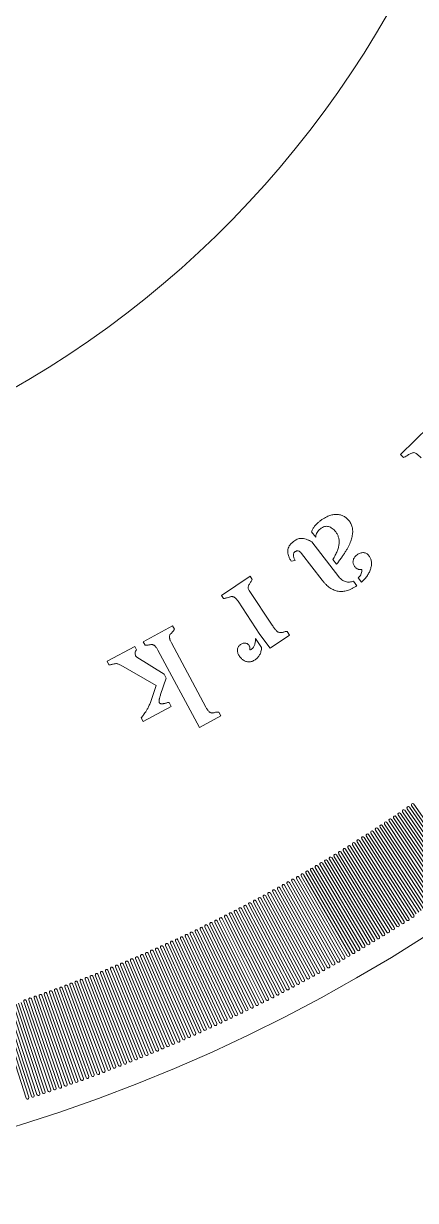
# Model space of a CAD drawing. Header units: millimetres. Extents: x -37.9 to 37.9, y -37.9 to 37.9.
# Drawn here: x 11.34 to 20.2, y -37.9 to -11.34 of the extents above; entities that cross this region are included whole.
import ezdxf

# ---------------------------------------------------------------- set-up
doc = ezdxf.new("R2010")
doc.units = ezdxf.units.MM

msp = doc.modelspace()

# ---------------------------------------------------------------- linework, layer by layer
at = {"color": 7, "linetype": 'Continuous', "lineweight": 15}
for p, q in [((19.856, -21.062), (20.508, -20.428)), ((19.923, -21.13), (19.856, -21.062)), ((17.941, -22.927), (17.847, -22.806)), ((17.854, -23.033), (18.467, -23.827)), ((18.089, -23.901), (17.624, -23.299)), ((17.48, -23.457), (17.388, -23.473)), ((18.414, -23.539), (18.331, -23.432)), ((15.809, -24.244), (16.46, -23.812)), ((16.46, -23.812), (16.507, -23.883)), ((18.979, -23.942), (18.904, -23.845)), ((16.439, -24.132), (16.958, -24.914)), ((18.793, -23.919), (18.873, -24.024)), ((15.857, -24.315), (15.809, -24.244)), ((16.682, -25.122), (16.187, -24.376)), ((14.043, -25.288), (14.705, -24.932)), ((14.705, -24.932), (14.746, -25.007)), ((16.581, -25.212), (16.719, -25.42)), ((16.911, -25.431), (16.682, -25.122)), ((17.349, -25.139), (16.911, -25.431)), ((17.294, -25.057), (17.349, -25.139)), ((13.224, -25.729), (13.849, -25.393)), ((13.849, -25.393), (13.89, -25.468)), ((14.084, -25.364), (14.043, -25.288)), ((15.314, -27.224), (14.375, -25.479)), ((14.678, -25.316), (15.457, -26.762)), ((13.267, -25.807), (13.224, -25.729)), ((13.898, -25.636), (14.515, -26.022)), ((14.333, -26.28), (13.533, -25.818)), ((14.515, -26.022), (14.561, -26.108)), ((14.255, -26.524), (14.333, -26.28)), ((14.561, -26.108), (14.435, -26.481)), ((14.675, -26.749), (14.043, -27.09)), ((14.627, -26.66), (14.675, -26.749)), ((14.043, -27.09), (13.998, -27.006)), ((15.799, -26.964), (15.314, -27.224)), ((15.752, -26.877), (15.799, -26.964)), ((21.353, -30.666), (20.16, -28.953)), ((19.805, -29.197), (20.977, -30.924)), ((21.031, -30.887), (19.856, -29.163)), ((19.907, -29.128), (21.084, -30.851)), ((21.138, -30.814), (19.958, -29.093)), ((20.009, -29.058), (21.192, -30.777)), ((21.246, -30.74), (20.059, -29.023)), ((20.11, -28.988), (21.299, -30.703)), ((19.396, -29.471), (20.543, -31.214)), ((20.597, -31.178), (19.447, -29.437)), ((19.498, -29.403), (20.652, -31.142)), ((20.706, -31.106), (19.55, -29.369)), ((19.601, -29.335), (20.76, -31.07)), ((20.814, -31.034), (19.652, -29.301)), ((19.703, -29.266), (20.869, -30.997)), ((20.923, -30.961), (19.754, -29.232)), ((18.982, -29.739), (20.105, -31.498)), ((20.16, -31.463), (19.034, -29.706)), ((19.086, -29.673), (20.215, -31.427)), ((20.27, -31.392), (19.138, -29.639)), ((19.189, -29.606), (20.324, -31.357)), ((20.379, -31.321), (19.241, -29.572)), ((19.293, -29.539), (20.434, -31.286)), ((20.488, -31.25), (19.344, -29.505)), ((18.565, -30.001), (19.663, -31.775)), ((19.719, -31.741), (18.618, -29.969)), ((18.67, -29.936), (19.774, -31.707)), ((19.829, -31.672), (18.722, -29.903)), ((18.774, -29.871), (19.885, -31.637)), ((19.94, -31.603), (18.826, -29.838)), ((18.878, -29.805), (19.995, -31.568)), ((20.05, -31.533), (18.93, -29.772)), ((18.145, -30.257), (19.218, -32.047)), ((19.274, -32.013), (18.197, -30.226)), ((18.25, -30.194), (19.329, -31.98)), ((19.385, -31.946), (18.303, -30.162)), ((18.355, -30.13), (19.441, -31.912)), ((19.497, -31.878), (18.408, -30.098)), ((18.46, -30.066), (19.552, -31.844)), ((19.608, -31.81), (18.513, -30.033)), ((18.712, -32.345), (17.667, -30.539)), ((17.72, -30.508), (18.768, -32.312)), ((18.825, -32.279), (17.774, -30.477)), ((17.827, -30.446), (18.881, -32.246)), ((18.937, -32.213), (17.88, -30.415)), ((17.933, -30.383), (18.993, -32.18)), ((19.05, -32.147), (17.986, -30.352)), ((18.039, -30.321), (19.106, -32.114)), ((19.162, -32.08), (18.092, -30.289)), ((17.185, -30.812), (18.202, -32.635)), ((18.258, -32.603), (17.239, -30.782)), ((17.293, -30.752), (18.315, -32.571)), ((18.372, -32.539), (17.346, -30.722)), ((17.4, -30.692), (18.429, -32.507)), ((18.486, -32.475), (17.453, -30.661)), ((17.507, -30.631), (18.542, -32.442)), ((18.599, -32.41), (17.56, -30.6)), ((17.614, -30.569), (18.655, -32.377)), ((17.687, -32.917), (16.699, -31.079)), ((16.753, -31.049), (17.744, -32.886)), ((17.802, -32.855), (16.807, -31.02)), ((16.862, -30.991), (17.859, -32.824)), ((17.916, -32.792), (16.916, -30.961)), ((16.97, -30.932), (17.973, -32.761)), ((18.03, -32.73), (17.024, -30.902)), ((17.078, -30.872), (18.088, -32.698)), ((18.145, -32.666), (17.131, -30.842)), ((16.209, -31.337), (17.168, -33.19)), ((17.225, -33.16), (16.264, -31.309)), ((16.318, -31.28), (17.283, -33.13)), ((17.341, -33.1), (16.373, -31.252)), ((16.427, -31.223), (17.399, -33.07)), ((17.456, -33.039), (16.482, -31.194)), ((16.536, -31.166), (17.514, -33.009)), ((17.572, -32.978), (16.59, -31.137)), ((16.645, -31.108), (17.629, -32.947)), ((16.644, -33.456), (15.715, -31.588)), ((15.77, -31.56), (16.702, -33.427)), ((16.761, -33.398), (15.825, -31.533)), ((15.88, -31.505), (16.819, -33.368)), ((16.877, -33.339), (15.935, -31.477)), ((15.99, -31.449), (16.935, -33.309)), ((16.993, -33.28), (16.045, -31.421)), ((16.099, -31.393), (17.052, -33.25)), ((17.11, -33.22), (16.154, -31.365)), ((16.058, -33.741), (15.161, -31.857)), ((15.217, -31.831), (16.116, -33.713)), ((16.175, -33.685), (15.272, -31.804)), ((15.328, -31.777), (16.234, -33.657)), ((16.293, -33.628), (15.383, -31.751)), ((15.438, -31.724), (16.351, -33.6)), ((16.41, -33.571), (15.494, -31.697)), ((15.549, -31.67), (16.469, -33.543)), ((16.527, -33.514), (15.604, -31.642)), ((15.659, -31.615), (16.586, -33.485)), ((14.547, -32.142), (15.407, -34.043)), ((15.466, -34.016), (14.603, -32.117)), ((14.659, -32.091), (15.526, -33.989)), ((15.585, -33.962), (14.715, -32.066)), ((14.771, -32.04), (15.644, -33.935)), ((15.703, -33.908), (14.827, -32.014)), ((14.882, -31.988), (15.763, -33.88)), ((15.822, -33.853), (14.938, -31.962)), ((14.994, -31.936), (15.881, -33.825)), ((15.94, -33.797), (15.05, -31.91)), ((15.105, -31.884), (15.999, -33.769)), ((13.983, -32.391), (14.81, -34.307)), ((14.87, -34.281), (14.04, -32.367)), ((14.096, -32.342), (14.93, -34.255)), ((14.99, -34.229), (14.153, -32.318)), ((14.209, -32.293), (15.05, -34.203)), ((15.109, -34.176), (14.266, -32.268)), ((14.322, -32.243), (15.169, -34.15)), ((15.228, -34.124), (14.378, -32.218)), ((14.434, -32.193), (15.288, -34.097)), ((15.347, -34.07), (14.49, -32.168)), ((14.149, -34.585), (13.359, -32.654)), ((13.416, -32.63), (14.209, -34.56)), ((14.27, -34.535), (13.473, -32.607)), ((13.53, -32.583), (14.33, -34.51)), ((14.39, -34.485), (13.587, -32.56)), ((13.643, -32.536), (14.45, -34.46)), ((14.51, -34.435), (13.7, -32.512)), ((13.757, -32.488), (14.571, -34.41)), ((14.631, -34.384), (13.814, -32.464)), ((13.87, -32.44), (14.691, -34.359)), ((14.751, -34.333), (13.927, -32.416)), ((13.422, -34.874), (12.672, -32.926)), ((12.73, -32.904), (13.483, -34.85)), ((13.543, -34.827), (12.787, -32.882)), ((12.844, -32.86), (13.604, -34.803)), ((13.665, -34.779), (12.902, -32.837)), ((12.959, -32.815), (13.726, -34.755)), ((13.786, -34.731), (13.016, -32.792)), ((13.074, -32.769), (13.847, -34.707)), ((13.907, -34.683), (13.131, -32.746)), ((13.188, -32.723), (13.968, -34.659)), ((14.028, -34.634), (13.245, -32.7)), ((13.302, -32.677), (14.089, -34.61)), ((11.922, -33.205), (12.627, -35.169)), ((12.688, -35.147), (11.98, -33.185)), ((12.038, -33.164), (12.75, -35.125)), ((12.811, -35.103), (12.096, -33.143)), ((12.153, -33.121), (12.872, -35.08)), ((12.933, -35.058), (12.211, -33.1)), ((12.269, -33.079), (12.995, -35.035)), ((13.056, -35.012), (12.327, -33.057)), ((12.384, -33.036), (13.117, -34.99)), ((13.178, -34.967), (12.442, -33.014)), ((12.5, -32.992), (13.239, -34.944)), ((13.3, -34.92), (12.557, -32.97)), ((12.615, -32.948), (13.361, -34.897)), ((11.826, -35.447), (11.166, -33.467)), ((11.224, -33.448), (11.888, -35.426)), ((11.95, -35.405), (11.282, -33.428)), ((11.341, -33.408), (12.011, -35.384)), ((12.073, -35.363), (11.399, -33.389)), ((11.457, -33.369), (12.135, -35.342)), ((12.196, -35.321), (11.515, -33.349)), ((11.574, -33.328), (12.258, -35.3)), ((12.32, -35.278), (11.632, -33.308)), ((11.69, -33.288), (12.381, -35.257)), ((12.443, -35.235), (11.748, -33.267)), ((11.806, -33.247), (12.504, -35.213)), ((12.566, -35.191), (11.864, -33.226)), ((10.756, -33.601), (11.392, -35.589)), ((11.454, -35.569), (10.814, -33.582)), ((10.873, -33.564), (11.516, -35.549)), ((11.578, -35.528), (10.932, -33.544)), ((10.99, -33.525), (11.64, -35.508)), ((11.702, -35.488), (11.049, -33.506)), ((11.107, -33.487), (11.764, -35.467))]:
    msp.add_line(p, q, dxfattribs=at)
msp.add_circle((0, 0), 37.9, dxfattribs=at)
for centre, radius, start, end in [((0, 0), 22.5, 272.5473, 267.4527), ((20.135, -28.971), 0.0308, 34.85, 214.75), ((19.729, -29.249), 0.0308, 34.05, 213.95), ((19.831, -29.18), 0.0308, 34.25, 214.15), ((19.932, -29.111), 0.0308, 34.45, 214.35), ((20.034, -29.041), 0.0308, 34.65, 214.55), ((19.421, -29.454), 0.0308, 33.45, 213.35), ((19.524, -29.386), 0.0308, 33.65, 213.55), ((19.627, -29.318), 0.0308, 33.85, 213.75), ((19.008, -29.722), 0.0308, 32.65, 212.55), ((19.112, -29.656), 0.0308, 32.85, 212.75), ((19.215, -29.589), 0.0308, 33.05, 212.95), ((19.318, -29.522), 0.0308, 33.25, 213.15), ((18.591, -29.985), 0.0308, 31.85, 211.75), ((18.696, -29.92), 0.0308, 32.05, 211.95), ((18.8, -29.854), 0.0308, 32.25, 212.15), ((18.904, -29.789), 0.0308, 32.45, 212.35), ((18.065, -30.305), 0.0308, 30.85, 210.75), ((18.171, -30.242), 0.0308, 31.05, 210.95), ((18.276, -30.178), 0.0308, 31.25, 211.15), ((18.382, -30.114), 0.0308, 31.45, 211.35), ((18.487, -30.05), 0.0308, 31.65, 211.55), ((17.64, -30.554), 0.0308, 30.05, 209.95), ((17.747, -30.492), 0.0308, 30.25, 210.15), ((17.853, -30.43), 0.0308, 30.45, 210.35), ((17.959, -30.368), 0.0308, 30.65, 210.55), ((17.212, -30.797), 0.0308, 29.25, 209.15), ((17.319, -30.737), 0.0308, 29.45, 209.35), ((17.427, -30.676), 0.0308, 29.65, 209.55), ((17.534, -30.615), 0.0308, 29.85, 209.75), ((16.672, -31.093), 0.0308, 28.25, 208.15), ((16.78, -31.035), 0.0308, 28.45, 208.35), ((16.889, -30.976), 0.0308, 28.65, 208.55), ((16.997, -30.917), 0.0308, 28.85, 208.75), ((17.104, -30.857), 0.0308, 29.05, 208.95), ((16.236, -31.323), 0.0308, 27.45, 207.35), ((16.345, -31.266), 0.0308, 27.65, 207.55), ((16.454, -31.209), 0.0308, 27.85, 207.75), ((16.563, -31.151), 0.0308, 28.05, 207.95), ((15.687, -31.601), 0.0308, 26.45, 206.35), ((15.797, -31.546), 0.0308, 26.65, 206.55), ((15.907, -31.491), 0.0308, 26.85, 206.75), ((16.017, -31.435), 0.0308, 27.05, 206.95), ((16.127, -31.379), 0.0308, 27.25, 207.15), ((19.912, -31.62), 0.0326, 212.15, 32.25), ((20.022, -31.55), 0.0326, 212.35, 32.45), ((20.132, -31.48), 0.0326, 212.55, 32.65), ((15.133, -31.87), 0.0308, 25.45, 205.35), ((15.244, -31.817), 0.0308, 25.65, 205.55), ((15.355, -31.764), 0.0308, 25.85, 205.75), ((15.466, -31.71), 0.0308, 26.05, 205.95), ((15.577, -31.656), 0.0308, 26.25, 206.15), ((19.58, -31.827), 0.0326, 211.55, 31.65), ((19.691, -31.758), 0.0326, 211.75, 31.85), ((19.802, -31.689), 0.0326, 211.95, 32.05), ((14.575, -32.13), 0.0308, 24.45, 204.35), ((14.687, -32.079), 0.0308, 24.65, 204.55), ((14.799, -32.027), 0.0308, 24.85, 204.75), ((14.91, -31.975), 0.0308, 25.05, 204.95), ((15.022, -31.923), 0.0308, 25.25, 205.15), ((19.134, -32.097), 0.0326, 210.75, 30.85), ((19.246, -32.03), 0.0326, 210.95, 31.05), ((19.357, -31.963), 0.0326, 211.15, 31.25), ((19.469, -31.895), 0.0326, 211.35, 31.45), ((13.899, -32.428), 0.0308, 23.25, 203.15), ((14.012, -32.379), 0.0308, 23.45, 203.35), ((14.125, -32.33), 0.0308, 23.65, 203.55), ((14.237, -32.28), 0.0308, 23.85, 203.75), ((14.35, -32.231), 0.0308, 24.05, 203.95), ((14.462, -32.18), 0.0308, 24.25, 204.15), ((18.684, -32.361), 0.0326, 209.95, 30.05), ((18.797, -32.296), 0.0326, 210.15, 30.25), ((18.909, -32.23), 0.0326, 210.35, 30.45), ((19.022, -32.164), 0.0326, 210.55, 30.65), ((13.331, -32.665), 0.0308, 22.25, 202.15), ((13.444, -32.619), 0.0308, 22.45, 202.35), ((13.558, -32.572), 0.0308, 22.65, 202.55), ((13.672, -32.524), 0.0308, 22.85, 202.75), ((13.785, -32.476), 0.0308, 23.05, 202.95), ((18.116, -32.682), 0.0326, 208.95, 29.05), ((18.23, -32.619), 0.0326, 209.15, 29.25), ((18.344, -32.555), 0.0326, 209.35, 29.45), ((18.457, -32.491), 0.0326, 209.55, 29.65), ((18.571, -32.426), 0.0326, 209.75, 29.85), ((12.644, -32.937), 0.0308, 21.05, 200.95), ((12.758, -32.893), 0.0308, 21.25, 201.15), ((12.873, -32.848), 0.0308, 21.45, 201.35), ((12.988, -32.803), 0.0308, 21.65, 201.55), ((13.102, -32.758), 0.0308, 21.85, 201.75), ((13.216, -32.712), 0.0308, 22.05, 201.95), ((17.658, -32.932), 0.0326, 208.15, 28.25), ((17.773, -32.87), 0.0326, 208.35, 28.45), ((17.887, -32.808), 0.0326, 208.55, 28.65), ((18.002, -32.745), 0.0326, 208.75, 28.85), ((11.835, -33.237), 0.0308, 19.65, 199.55), ((11.951, -33.195), 0.0308, 19.85, 199.75), ((12.067, -33.153), 0.0308, 20.05, 199.95), ((12.182, -33.111), 0.0308, 20.25, 200.15), ((12.298, -33.068), 0.0308, 20.45, 200.35), ((12.413, -33.025), 0.0308, 20.65, 200.55), ((12.528, -32.981), 0.0308, 20.85, 200.75), ((17.196, -33.175), 0.0326, 207.35, 27.45), ((17.312, -33.115), 0.0326, 207.55, 27.65), ((17.428, -33.054), 0.0326, 207.75, 27.85), ((17.543, -32.993), 0.0326, 207.95, 28.05), ((11.37, -33.399), 0.0308, 18.85, 198.75), ((11.486, -33.359), 0.0308, 19.05, 198.95), ((11.603, -33.318), 0.0308, 19.25, 199.15), ((11.719, -33.278), 0.0308, 19.45, 199.35), ((16.615, -33.47), 0.0326, 206.35, 26.45), ((16.732, -33.412), 0.0326, 206.55, 26.65), ((16.848, -33.354), 0.0326, 206.75, 26.85), ((16.964, -33.295), 0.0326, 206.95, 27.05), ((17.081, -33.235), 0.0326, 207.15, 27.25), ((16.146, -33.699), 0.0326, 205.55, 25.65), ((16.263, -33.643), 0.0326, 205.75, 25.85), ((16.381, -33.586), 0.0326, 205.95, 26.05), ((16.498, -33.528), 0.0326, 206.15, 26.25), ((15.555, -33.976), 0.0326, 204.55, 24.65), ((15.674, -33.921), 0.0326, 204.75, 24.85), ((15.792, -33.866), 0.0326, 204.95, 25.05), ((15.91, -33.811), 0.0326, 205.15, 25.25), ((16.028, -33.755), 0.0326, 205.35, 25.45), ((14.96, -34.242), 0.0326, 203.55, 23.65), ((15.079, -34.19), 0.0326, 203.75, 23.85), ((15.199, -34.137), 0.0326, 203.95, 24.05), ((15.318, -34.084), 0.0326, 204.15, 24.25), ((15.437, -34.03), 0.0326, 204.35, 24.45), ((14.36, -34.498), 0.0326, 202.55, 22.65), ((14.48, -34.448), 0.0326, 202.75, 22.85), ((14.601, -34.397), 0.0326, 202.95, 23.05), ((14.721, -34.346), 0.0326, 203.15, 23.25), ((14.84, -34.294), 0.0326, 203.35, 23.45), ((13.634, -34.791), 0.0326, 201.35, 21.45), ((13.756, -34.743), 0.0326, 201.55, 21.65), ((13.877, -34.695), 0.0326, 201.75, 21.85), ((13.998, -34.646), 0.0326, 201.95, 22.05), ((14.119, -34.597), 0.0326, 202.15, 22.25), ((14.24, -34.548), 0.0326, 202.35, 22.45), ((12.903, -35.069), 0.0326, 200.15, 20.25), ((13.025, -35.024), 0.0326, 200.35, 20.45), ((13.147, -34.978), 0.0326, 200.55, 20.65), ((13.269, -34.932), 0.0326, 200.75, 20.85), ((13.391, -34.885), 0.0326, 200.95, 21.05), ((13.513, -34.839), 0.0326, 201.15, 21.25), ((12.166, -35.332), 0.0326, 198.95, 19.05), ((12.289, -35.289), 0.0326, 199.15, 19.25), ((12.412, -35.246), 0.0326, 199.35, 19.45), ((12.535, -35.202), 0.0326, 199.55, 19.65), ((12.658, -35.158), 0.0326, 199.75, 19.85), ((12.78, -35.114), 0.0326, 199.95, 20.05), ((11.423, -35.579), 0.0326, 197.75, 17.85), ((11.547, -35.539), 0.0326, 197.95, 18.05), ((11.671, -35.498), 0.0326, 198.15, 18.25), ((11.795, -35.457), 0.0326, 198.35, 18.45), ((11.919, -35.416), 0.0326, 198.55, 18.65), ((12.042, -35.374), 0.0326, 198.75, 18.85)]:
    msp.add_arc(centre, radius, start, end, dxfattribs=at)
for points, knots in [([(20.325, -21.14), (20.314, -21.128), (20.292, -21.106), (20.261, -21.077), (20.236, -21.055), (20.211, -21.036), (20.182, -21.021), (20.146, -21.02), (20.111, -21.029), (20.077, -21.045), (20.041, -21.066), (20.004, -21.09), (19.965, -21.114), (19.937, -21.125), (19.923, -21.13)], [0, 0, 0, 0, 0.108415, 0.19675, 0.268006, 0.319589, 0.397738, 0.468929, 0.543057, 0.624399, 0.712178, 0.807107, 0.903072, 1, 1, 1, 1]), ([(17.847, -22.806), (17.857, -22.784), (17.876, -22.74), (17.916, -22.68), (17.966, -22.625), (18.022, -22.576), (18.081, -22.534), (18.136, -22.497), (18.189, -22.469), (18.238, -22.447), (18.285, -22.433), (18.33, -22.423), (18.374, -22.417), (18.403, -22.417), (18.417, -22.417)], [0, 0, 0, 0, 0.098689, 0.197441, 0.298048, 0.40288, 0.505013, 0.597173, 0.678733, 0.751245, 0.817683, 0.881307, 0.941855, 1, 1, 1, 1]), ([(18.417, -22.417), (18.431, -22.418), (18.458, -22.419), (18.499, -22.426), (18.537, -22.438), (18.573, -22.454), (18.608, -22.474), (18.64, -22.499), (18.67, -22.527), (18.688, -22.549), (18.697, -22.56)], [0, 0, 0, 0, 0.129507, 0.253347, 0.37598, 0.496288, 0.617409, 0.74104, 0.866703, 1, 1, 1, 1]), ([(18.697, -22.56), (18.706, -22.572), (18.724, -22.597), (18.744, -22.636), (18.76, -22.678), (18.771, -22.721), (18.777, -22.767), (18.778, -22.814), (18.774, -22.863), (18.765, -22.915), (18.752, -22.968), (18.733, -23.023), (18.71, -23.08), (18.682, -23.139), (18.649, -23.201), (18.611, -23.263), (18.568, -23.329), (18.537, -23.372), (18.521, -23.394)], [0, 0, 0, 0, 0.049019, 0.097573, 0.145877, 0.19459, 0.244283, 0.295698, 0.349873, 0.406255, 0.466286, 0.529799, 0.597087, 0.668624, 0.744631, 0.824852, 0.910083, 1, 1, 1, 1]), ([(18.393, -22.807), (18.381, -22.793), (18.358, -22.764), (18.317, -22.73), (18.274, -22.704), (18.229, -22.688), (18.183, -22.682), (18.136, -22.688), (18.09, -22.708), (18.045, -22.736), (18.005, -22.774), (17.973, -22.819), (17.95, -22.871), (17.944, -22.908), (17.941, -22.927)], [0, 0, 0, 0, 0.092058, 0.176608, 0.255184, 0.330319, 0.403836, 0.476682, 0.555337, 0.642125, 0.731856, 0.81845, 0.907277, 1, 1, 1, 1]), ([(18.331, -23.432), (18.341, -23.416), (18.36, -23.385), (18.385, -23.338), (18.408, -23.293), (18.427, -23.248), (18.443, -23.205), (18.455, -23.163), (18.464, -23.122), (18.47, -23.082), (18.472, -23.044), (18.471, -23.006), (18.466, -22.97), (18.458, -22.935), (18.447, -22.901), (18.433, -22.868), (18.415, -22.837), (18.4, -22.817), (18.393, -22.807)], [0, 0, 0, 0, 0.083638, 0.162562, 0.238242, 0.30959, 0.378036, 0.443356, 0.505546, 0.565425, 0.622618, 0.677617, 0.73235, 0.785013, 0.838303, 0.891371, 0.945132, 1, 1, 1, 1]), ([(17.388, -23.473), (17.375, -23.452), (17.351, -23.411), (17.327, -23.348), (17.311, -23.289), (17.308, -23.232), (17.318, -23.177), (17.343, -23.124), (17.383, -23.074), (17.418, -23.046), (17.436, -23.03)], [0, 0, 0, 0, 0.148382, 0.2818, 0.401831, 0.512805, 0.620736, 0.732709, 0.857899, 1, 1, 1, 1]), ([(17.436, -23.03), (17.451, -23.019), (17.479, -22.998), (17.523, -22.975), (17.564, -22.96), (17.59, -22.958), (17.603, -22.957)], [0, 0, 0, 0, 0.302837, 0.566695, 0.796575, 1, 1, 1, 1]), ([(17.603, -22.957), (17.623, -22.957), (17.664, -22.959), (17.726, -22.974), (17.79, -22.999), (17.832, -23.021), (17.854, -23.033)], [0, 0, 0, 0, 0.226496, 0.463691, 0.721127, 1, 1, 1, 1]), ([(17.47, -23.261), (17.465, -23.265), (17.454, -23.274), (17.444, -23.293), (17.437, -23.314), (17.437, -23.338), (17.44, -23.364), (17.45, -23.393), (17.462, -23.425), (17.473, -23.446), (17.48, -23.457)], [0, 0, 0, 0, 0.099415, 0.194347, 0.294585, 0.401784, 0.523287, 0.663064, 0.821351, 1, 1, 1, 1]), ([(17.624, -23.299), (17.618, -23.291), (17.606, -23.277), (17.587, -23.26), (17.567, -23.248), (17.548, -23.239), (17.528, -23.237), (17.508, -23.24), (17.488, -23.248), (17.476, -23.256), (17.47, -23.261)], [0, 0, 0, 0, 0.161586, 0.304234, 0.429269, 0.543466, 0.650024, 0.756878, 0.87354, 1, 1, 1, 1]), ([(18.82, -23.587), (18.813, -23.577), (18.8, -23.557), (18.788, -23.523), (18.783, -23.489), (18.787, -23.454), (18.798, -23.419), (18.817, -23.386), (18.843, -23.355), (18.875, -23.327), (18.911, -23.303), (18.948, -23.286), (18.985, -23.277), (19.022, -23.277), (19.058, -23.283), (19.09, -23.297), (19.12, -23.319), (19.145, -23.347), (19.166, -23.378), (19.184, -23.411), (19.195, -23.446), (19.202, -23.482), (19.204, -23.518), (19.203, -23.556), (19.197, -23.595), (19.19, -23.62), (19.186, -23.633)], [0, 0, 0, 0, 0.040873, 0.079405, 0.116941, 0.155415, 0.195614, 0.237044, 0.28158, 0.330165, 0.379285, 0.423566, 0.465622, 0.506046, 0.545579, 0.584408, 0.623667, 0.665454, 0.707938, 0.74933, 0.789695, 0.829852, 0.87036, 0.911875, 0.954981, 1, 1, 1, 1]), ([(18.521, -23.394), (18.503, -23.419), (18.468, -23.468), (18.432, -23.516), (18.414, -23.539)], [0, 0, 0, 0, 0.514941, 1, 1, 1, 1]), ([(18.985, -23.655), (18.978, -23.657), (18.963, -23.66), (18.941, -23.661), (18.919, -23.659), (18.898, -23.652), (18.877, -23.641), (18.858, -23.626), (18.838, -23.609), (18.827, -23.594), (18.82, -23.587)], [0, 0, 0, 0, 0.120887, 0.234207, 0.348113, 0.461879, 0.583393, 0.711202, 0.848281, 1, 1, 1, 1]), ([(19.186, -23.633), (19.176, -23.661), (19.157, -23.717), (19.111, -23.796), (19.052, -23.872), (19.004, -23.918), (18.979, -23.942)], [0, 0, 0, 0, 0.2322589, 0.4728523, 0.7265837, 1, 1, 1, 1]), ([(16.507, -23.883), (16.502, -23.894), (16.491, -23.916), (16.471, -23.945), (16.449, -23.973), (16.439, -23.994), (16.433, -24.004)], [0, 0, 0, 0, 0.255596, 0.511617, 0.759262, 1, 1, 1, 1]), ([(18.873, -24.024), (18.855, -24.036), (18.819, -24.06), (18.764, -24.09), (18.71, -24.114), (18.657, -24.133), (18.604, -24.146), (18.553, -24.153), (18.502, -24.154), (18.452, -24.149), (18.403, -24.139), (18.356, -24.122), (18.309, -24.1), (18.262, -24.072), (18.218, -24.037), (18.173, -23.998), (18.13, -23.952), (18.103, -23.919), (18.089, -23.901)], [0, 0, 0, 0, 0.073621, 0.143507, 0.208878, 0.271583, 0.330915, 0.388428, 0.4444, 0.499554, 0.555167, 0.610956, 0.668173, 0.727951, 0.790735, 0.856418, 0.926163, 1, 1, 1, 1]), ([(18.467, -23.827), (18.477, -23.839), (18.497, -23.864), (18.533, -23.893), (18.572, -23.917), (18.614, -23.933), (18.658, -23.943), (18.703, -23.943), (18.748, -23.936), (18.778, -23.925), (18.793, -23.919)], [0, 0, 0, 0, 0.132691, 0.257281, 0.379467, 0.5018, 0.62355, 0.744046, 0.868713, 1, 1, 1, 1]), ([(18.904, -23.845), (18.919, -23.83), (18.946, -23.802), (18.974, -23.755), (18.988, -23.704), (18.986, -23.671), (18.985, -23.655)], [0, 0, 0, 0, 0.284905, 0.538286, 0.769787, 1, 1, 1, 1]), ([(16.433, -24.004), (16.428, -24.015), (16.418, -24.035), (16.415, -24.069), (16.421, -24.102), (16.433, -24.122), (16.439, -24.132)], [0, 0, 0, 0, 0.259492, 0.497197, 0.738025, 1, 1, 1, 1]), ([(15.982, -24.284), (15.969, -24.289), (15.945, -24.296), (15.91, -24.305), (15.882, -24.312), (15.864, -24.314), (15.857, -24.315)], [0, 0, 0, 0, 0.318538, 0.591639, 0.819757, 1, 1, 1, 1]), ([(16.031, -24.271), (16.023, -24.273), (16.006, -24.276), (15.99, -24.281), (15.982, -24.284)], [0, 0, 0, 0, 0.488139, 1, 1, 1, 1]), ([(16.187, -24.376), (16.18, -24.366), (16.168, -24.348), (16.148, -24.324), (16.128, -24.305), (16.109, -24.289), (16.089, -24.278), (16.07, -24.271), (16.05, -24.268), (16.038, -24.27), (16.031, -24.271)], [0, 0, 0, 0, 0.174761, 0.330792, 0.469013, 0.594516, 0.705858, 0.808122, 0.905396, 1, 1, 1, 1]), ([(16.958, -24.914), (16.966, -24.926), (16.982, -24.949), (17.004, -24.981), (17.025, -25.008), (17.045, -25.03), (17.061, -25.049), (17.076, -25.062), (17.089, -25.072), (17.111, -25.08), (17.139, -25.081), (17.174, -25.081), (17.205, -25.074), (17.235, -25.065), (17.264, -25.056), (17.285, -25.057), (17.294, -25.057)], [0, 0, 0, 0, 0.106235, 0.199707, 0.282777, 0.353976, 0.413575, 0.462628, 0.500716, 0.530286, 0.624305, 0.703981, 0.779321, 0.854908, 0.929619, 1, 1, 1, 1]), ([(14.652, -25.126), (14.649, -25.132), (14.642, -25.143), (14.637, -25.162), (14.636, -25.183), (14.637, -25.206), (14.643, -25.231), (14.651, -25.258), (14.663, -25.286), (14.673, -25.306), (14.678, -25.316)], [0, 0, 0, 0, 0.094303, 0.191395, 0.294676, 0.40752, 0.534873, 0.672808, 0.828552, 1, 1, 1, 1]), ([(14.746, -25.007), (14.74, -25.021), (14.728, -25.046), (14.7, -25.075), (14.672, -25.098), (14.658, -25.117), (14.652, -25.126)], [0, 0, 0, 0, 0.284641, 0.542048, 0.77926, 1, 1, 1, 1]), ([(16.489, -25.46), (16.496, -25.455), (16.511, -25.443), (16.529, -25.421), (16.546, -25.396), (16.558, -25.366), (16.568, -25.333), (16.576, -25.296), (16.58, -25.255), (16.581, -25.227), (16.581, -25.212)], [0, 0, 0, 0, 0.101532, 0.20418, 0.311515, 0.427774, 0.553474, 0.690536, 0.837769, 1, 1, 1, 1]), ([(13.89, -25.468), (13.883, -25.48), (13.868, -25.501), (13.858, -25.537), (13.858, -25.574), (13.866, -25.596), (13.871, -25.607)], [0, 0, 0, 0, 0.275681, 0.522849, 0.757153, 1, 1, 1, 1]), ([(14.188, -25.358), (14.178, -25.359), (14.158, -25.363), (14.13, -25.365), (14.105, -25.366), (14.091, -25.365), (14.084, -25.364)], [0, 0, 0, 0, 0.309591, 0.575035, 0.807625, 1, 1, 1, 1]), ([(14.233, -25.352), (14.226, -25.352), (14.211, -25.353), (14.196, -25.356), (14.188, -25.358)], [0, 0, 0, 0, 0.481433, 1, 1, 1, 1]), ([(14.375, -25.479), (14.369, -25.469), (14.358, -25.449), (14.34, -25.423), (14.323, -25.401), (14.305, -25.382), (14.287, -25.368), (14.269, -25.358), (14.251, -25.352), (14.239, -25.352), (14.233, -25.352)], [0, 0, 0, 0, 0.177205, 0.336101, 0.47761, 0.603085, 0.717669, 0.818489, 0.911017, 1, 1, 1, 1]), ([(16.295, -25.698), (16.288, -25.693), (16.273, -25.681), (16.252, -25.659), (16.23, -25.633), (16.209, -25.603), (16.19, -25.571), (16.177, -25.536), (16.171, -25.5), (16.172, -25.465), (16.179, -25.43), (16.193, -25.4), (16.213, -25.372), (16.231, -25.359), (16.24, -25.352)], [0, 0, 0, 0, 0.0657745, 0.1394033, 0.2216375, 0.3138439, 0.4075886, 0.496045, 0.5825932, 0.6703662, 0.7564069, 0.8375437, 0.9168636, 1, 1, 1, 1]), ([(16.24, -25.352), (16.25, -25.346), (16.268, -25.335), (16.297, -25.324), (16.325, -25.318), (16.352, -25.319), (16.377, -25.324), (16.4, -25.333), (16.419, -25.348), (16.434, -25.367), (16.446, -25.389), (16.453, -25.415), (16.456, -25.443), (16.454, -25.462), (16.453, -25.472)], [0, 0, 0, 0, 0.103678, 0.198406, 0.284278, 0.366847, 0.445202, 0.517798, 0.590334, 0.664705, 0.741193, 0.820978, 0.906938, 1, 1, 1, 1]), ([(16.453, -25.472), (16.459, -25.472), (16.472, -25.471), (16.483, -25.464), (16.489, -25.46)], [0, 0, 0, 0, 0.468725, 1, 1, 1, 1]), ([(16.719, -25.42), (16.717, -25.435), (16.714, -25.465), (16.705, -25.508), (16.692, -25.547), (16.675, -25.584), (16.656, -25.617), (16.632, -25.646), (16.606, -25.673), (16.585, -25.688), (16.575, -25.695)], [0, 0, 0, 0, 0.14428, 0.279816, 0.408391, 0.531032, 0.650568, 0.767097, 0.882939, 1, 1, 1, 1]), ([(13.871, -25.607), (13.875, -25.613), (13.882, -25.624), (13.893, -25.632), (13.898, -25.636)], [0, 0, 0, 0, 0.510568, 1, 1, 1, 1]), ([(16.575, -25.695), (16.563, -25.702), (16.54, -25.716), (16.504, -25.732), (16.468, -25.742), (16.432, -25.745), (16.397, -25.742), (16.362, -25.734), (16.327, -25.719), (16.306, -25.705), (16.295, -25.698)], [0, 0, 0, 0, 0.140535, 0.269554, 0.392225, 0.511175, 0.626796, 0.745185, 0.868532, 1, 1, 1, 1]), ([(13.533, -25.818), (13.522, -25.812), (13.501, -25.8), (13.469, -25.788), (13.439, -25.782), (13.405, -25.785), (13.369, -25.793), (13.333, -25.801), (13.3, -25.808), (13.278, -25.807), (13.267, -25.807)], [0, 0, 0, 0, 0.1400042, 0.2637345, 0.3714963, 0.4689945, 0.635387, 0.7636158, 0.8765143, 1, 1, 1, 1]), ([(14.114, -26.844), (14.128, -26.822), (14.155, -26.775), (14.19, -26.699), (14.224, -26.615), (14.245, -26.555), (14.255, -26.524)], [0, 0, 0, 0, 0.2220294, 0.4615663, 0.7214885, 1, 1, 1, 1]), ([(14.435, -26.481), (14.431, -26.492), (14.424, -26.514), (14.415, -26.545), (14.408, -26.573), (14.404, -26.598), (14.401, -26.62), (14.401, -26.638), (14.403, -26.654), (14.407, -26.663), (14.409, -26.667)], [0, 0, 0, 0, 0.1889456, 0.3582319, 0.5068174, 0.6387394, 0.7544074, 0.8493996, 0.9303637, 1, 1, 1, 1]), ([(14.409, -26.667), (14.411, -26.671), (14.416, -26.678), (14.427, -26.684), (14.441, -26.688), (14.459, -26.69), (14.479, -26.689), (14.503, -26.685), (14.53, -26.68), (14.548, -26.674), (14.558, -26.672)], [0, 0, 0, 0, 0.075582, 0.154419, 0.246219, 0.355727, 0.482848, 0.632492, 0.805639, 1, 1, 1, 1]), ([(14.558, -26.672), (14.57, -26.669), (14.592, -26.663), (14.616, -26.661), (14.627, -26.66)], [0, 0, 0, 0, 0.510816, 1, 1, 1, 1]), ([(15.457, -26.762), (15.464, -26.773), (15.475, -26.794), (15.494, -26.823), (15.512, -26.847), (15.53, -26.867), (15.548, -26.882), (15.566, -26.892), (15.584, -26.898), (15.596, -26.898), (15.601, -26.897)], [0, 0, 0, 0, 0.184566, 0.350169, 0.495499, 0.623176, 0.733408, 0.831861, 0.918972, 1, 1, 1, 1]), ([(13.998, -27.006), (14.007, -26.994), (14.024, -26.971), (14.053, -26.934), (14.084, -26.892), (14.104, -26.861), (14.114, -26.844)], [0, 0, 0, 0, 0.214567, 0.442624, 0.702419, 1, 1, 1, 1]), ([(15.601, -26.897), (15.608, -26.897), (15.623, -26.895), (15.638, -26.892), (15.646, -26.89)], [0, 0, 0, 0, 0.481757, 1, 1, 1, 1]), ([(15.646, -26.89), (15.657, -26.887), (15.677, -26.882), (15.706, -26.877), (15.731, -26.875), (15.746, -26.876), (15.752, -26.877)], [0, 0, 0, 0, 0.31562, 0.58578, 0.812986, 1, 1, 1, 1])]:
    msp.add_open_spline(points, degree=3, knots=knots, dxfattribs=at)

doc.saveas('drawing.dxf')
